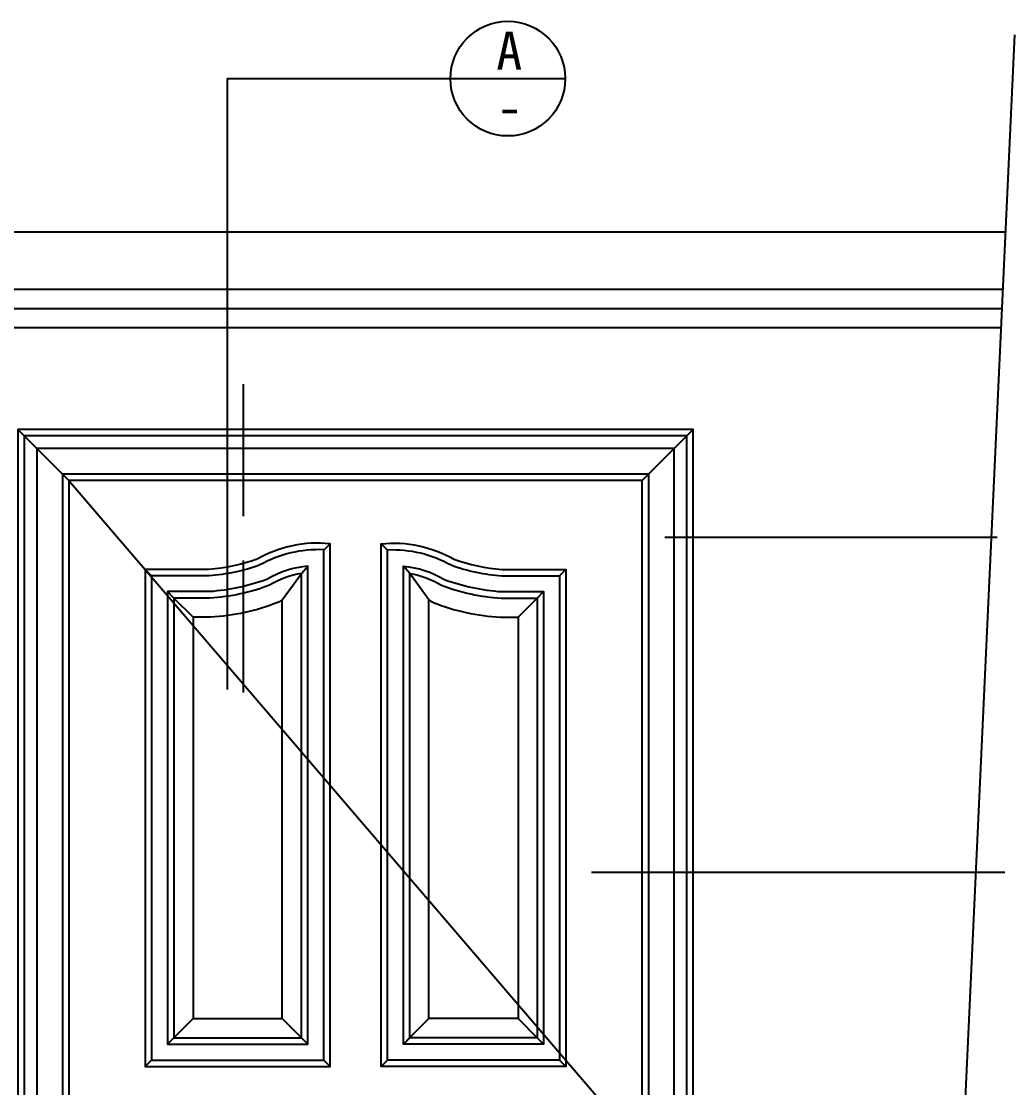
# Model space of a CAD drawing. Header units: metres. Extents: x 284 to 5327, y 183 to 6858.
# Drawn here: x 1070 to 2629, y 5133 to 6807 of the extents above; entities that cross this region are included whole.
import ezdxf

# ---------------------------------------------------------------- set-up
doc = ezdxf.new("R2010")
doc.units = ezdxf.units.M
for name, color, linetype in [('3', 3, 'Continuous'), ('4', 4, 'Continuous'), ('7', 7, 'Continuous'), ('DIM', 3, 'Continuous'), ('LAYER2', 3, 'Continuous'), ('TEXT', 3, 'Continuous')]:
    doc.layers.add(name, color=color, linetype=linetype)
doc.dimstyles.get("Standard").update_dxf_attribs({"dimtxt": 2.5, "dimasz": 2.5, "dimexe": 1.25, "dimexo": 0.625, "dimtad": 1, "dimcen": 2.5, "dimazin": 3, "dimtfac": 1, "dimtmove": 0, "dimatfit": 3})

msp = doc.modelspace()

# ---------------------------------------------------------------- linework, layer by layer
at = {"layer": '3'}
for p, q in [((2628.74, 6785.85), (2489.92, 3799.37)), ((1554.46, 5986.51), (1544.46, 5976.61)), ((1634.46, 5986.51), (1644.46, 5976.61)), ((1274.46, 5936.51), (1264.46, 5946.51)), ((1509.46, 5940.23), (1519.46, 5951.7)), ((1679.46, 5940.23), (1669.46, 5951.7)), ((1914.46, 5936.51), (1924.46, 5946.51)), ((1479.46, 5898.45), (1509.46, 5940.23)), ((1709.46, 5898.45), (1679.46, 5940.23)), ((1309.46, 5901.51), (1299.46, 5911.51)), ((1879.46, 5901.51), (1889.46, 5911.51)), ((1309.46, 5901.51), (1339.46, 5871.51)), ((1879.46, 5901.51), (1849.46, 5871.51)), ((1339.46, 5241.17), (1309.46, 5211.17)), ((1479.46, 5241.17), (1514.46, 5206.17)), ((1709.46, 5241.17), (1674.46, 5206.17)), ((1849.46, 5241.17), (1879.46, 5211.17)), ((1309.46, 5211.17), (1299.46, 5201.17)), ((1519.46, 5201.17), (1509.46, 5211.17)), ((1669.46, 5201.17), (1679.46, 5211.17)), ((1879.46, 5211.17), (1889.46, 5201.17)), ((1274.46, 5176.17), (1264.46, 5166.17)), ((1544.46, 5176.17), (1554.46, 5166.17)), ((1644.46, 5176.17), (1634.46, 5166.17)), ((1914.46, 5176.17), (1924.46, 5166.17))]:
    msp.add_line(p, q, dxfattribs=at)
for points in [[(2114.46, 3986.15), (2114.46, 6156.15), (1074.46, 6156.15), (1074.46, 3986.15)], [(2094.46, 3986.15), (2094.46, 6136.15), (1094.46, 6136.15), (1094.46, 3986.15)], [(2054.46, 3986.15), (2054.46, 6096.15), (1134.46, 6096.15), (1134.46, 3986.15)]]:
    msp.add_lwpolyline(points, dxfattribs=at)
for points in [[(1364.78, 5936.51), (1274.46, 5936.51), (1274.46, 5176.17), (1544.46, 5176.17), (1544.46, 5977.24, 0.14), (1444.41, 5953.34, -0.07)], [(1824.14, 5936.51), (1914.46, 5936.51), (1914.46, 5176.17), (1644.46, 5176.17), (1644.46, 5977.24, -0.14), (1744.51, 5953.34, 0.07)], [(1365.57, 5911.51), (1299.46, 5911.51), (1299.46, 5201.17), (1519.46, 5201.17), (1519.46, 5951.7, 0.11), (1455.12, 5930.64, -0.07)], [(1823.35, 5911.51), (1889.46, 5911.51), (1889.46, 5201.17), (1669.46, 5201.17), (1669.46, 5951.7, -0.11), (1733.8, 5930.64, 0.07)], [(1366.77, 5871.51), (1339.46, 5871.51), (1339.46, 5241.17), (1479.46, 5241.17), (1479.46, 5898.45, 0.02), (1472.78, 5894.57, -0.08)], [(1822.15, 5871.51), (1849.46, 5871.51), (1849.46, 5241.17), (1709.46, 5241.17), (1709.46, 5898.45, -0.02), (1716.14, 5894.57, 0.08)]]:
    msp.add_lwpolyline(points, format="xyb", close=True, dxfattribs=at)
at = {"layer": '4'}
msp.add_lwpolyline([(1144.46, 6086.15), (2044.46, 5036.15), (1144.46, 3986.15)], dxfattribs=at)
at = {"layer": '7'}
for p, q in [((648.05, 6386.15), (2610.16, 6386.15)), ((646.54, 6356.15), (2608.77, 6356.15)), ((645.02, 6326.15), (2607.38, 6326.15)), ((1144.46, 6086.15), (1064.46, 6166.15)), ((2044.46, 6086.15), (2124.46, 6166.15))]:
    msp.add_line(p, q, dxfattribs=at)
for points in [[(2124.46, 3986.15), (2124.46, 6166.15), (1064.46, 6166.15), (1064.46, 3986.15)], [(2044.46, 3986.15), (2044.46, 6086.15), (1144.46, 6086.15), (1144.46, 3986.15)], [(2044.46, 3986.15), (2044.46, 6086.15), (1144.46, 6086.15), (1144.46, 3986.15)]]:
    msp.add_lwpolyline(points, dxfattribs=at)
for points in [[(1364.46, 5946.51), (1264.46, 5946.51), (1264.46, 5166.17), (1554.46, 5166.17), (1554.46, 5986.51, 0.16), (1440.19, 5962.44, -0.07), (1364.46, 5946.51)], [(1824.46, 5946.51), (1924.46, 5946.51), (1924.46, 5166.17), (1634.46, 5166.17), (1634.46, 5986.51, -0.16), (1748.73, 5962.44, 0.07), (1824.46, 5946.51)]]:
    msp.add_lwpolyline(points, format="xyb", dxfattribs=at)
for points in [[(1365.88, 5901.51), (1309.46, 5901.51), (1309.46, 5211.17), (1509.46, 5211.17), (1509.46, 5940.23, 0.09), (1459.47, 5921.6, -0.08)], [(1823.04, 5901.51), (1879.46, 5901.51), (1879.46, 5211.17), (1679.46, 5211.17), (1679.46, 5940.23, -0.09), (1729.45, 5921.6, 0.08)]]:
    msp.add_lwpolyline(points, format="xyb", close=True, dxfattribs=at)
at = {"layer": 'DIM'}
for p, q in [((1393.04, 6716.84), (1923.43, 6716.84)), ((1393.04, 6716.84), (1393.04, 5757.92)), ((1417.87, 6237.29), (1417.87, 6030.08)), ((1417.87, 5960.38), (1417.87, 5753.17))]:
    msp.add_line(p, q, dxfattribs=at)
msp.add_circle((1833.43, 6716.84), 90, dxfattribs=at)
at = {"layer": 'LAYER2'}
msp.add_line((652.61, 6476.15), (2614.35, 6476.15), dxfattribs=at)

# ---------------------------------------------------------------- texts
at = {"layer": 'DIM'}
for s, p in [('A', (1815.22, 6730.75)), ('-', (1815.91, 6642.14))]:
    msp.add_text(s, height=60, dxfattribs=at).set_placement(p)

# ---------------------------------------------------------------- leaders
at = {"layer": 'TEXT'}
for points in [[(2079.92, 5997.24), (2601.3, 5997.24)], [(1964.83, 5471.21), (2613.26, 5471.21)]]:
    msp.add_leader(points, dimstyle='Standard', dxfattribs=at)

doc.saveas('drawing.dxf')
